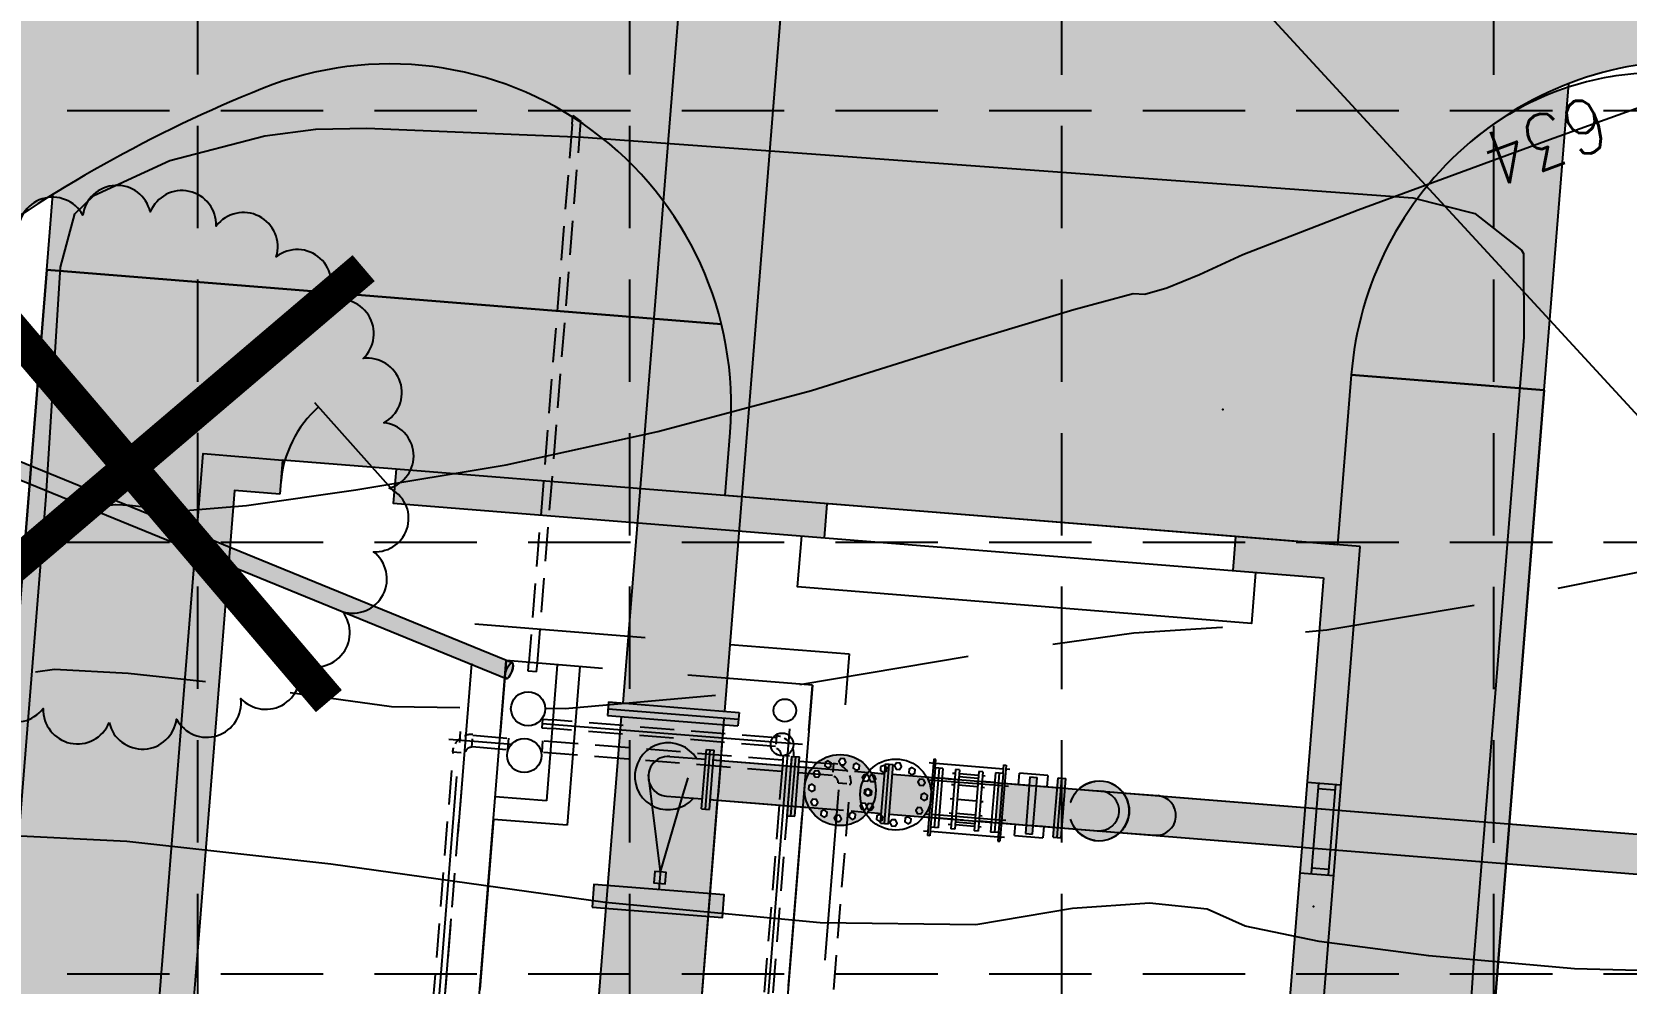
# Model space of a CAD drawing. Header units: feet. Extents: x 4829 to 5337, y 4560 to 5371.
# Drawn here: x 5116.12 to 5162.81, y 5218.27 to 5246.14 of the extents above; entities that cross this region are included whole.
import ezdxf
from ezdxf.enums import TextEntityAlignment as Align

# ---------------------------------------------------------------- set-up
doc = ezdxf.new("R2010")
doc.units = ezdxf.units.FT
doc.header["$LTSCALE"] = 20
doc.header["$MEASUREMENT"] = 0
doc.header["$PDSIZE"] = 0.5
for name, pattern in [('HIDDEN', [0.375, 0.25, -0.125]), ('Prop.Base$0$HIDDEN', [0.375, 0.25, -0.125]), ('Prop.Base$0$HIDDENS', [0.075, 0.05, -0.025]), ('Prop.Base$0$STRUCTCL', [1.15, 1, -0.05, 0.05, -0.05])]:
    doc.linetypes.add(name, pattern=pattern)
doc.layers.get('0').update_dxf_attribs({"linetype": 'CONTINUOUS'})
for name, color, linetype in [('DPIPE1', 2, 'CONTINUOUS'), ('EC', 43, 'CONTINUOUS'), ('GRID', 254, 'HIDDEN'), ('PC', 80, 'CONTINUOUS'), ('PIPE0', 242, 'CONTINUOUS'), ('Prop.Base$0$CL-PVC', 9, 'Prop.Base$0$STRUCTCL'), ('Prop.Base$0$DIMENSION', 33, 'CONTINUOUS'), ('Prop.Base$0$DISCHARGE-PIPE', 2, 'CONTINUOUS'), ('Prop.Base$0$DISCHARGE-SOLID', 40, 'CONTINUOUS'), ('Prop.Base$0$DOOR', 6, 'CONTINUOUS'), ('Prop.Base$0$DPIPE1', 2, 'CONTINUOUS'), ('Prop.Base$0$DRAIN-SOLID', 40, 'CONTINUOUS'), ('Prop.Base$0$EELEC', 9, 'CONTINUOUS'), ('Prop.Base$0$GRATING', 9, 'CONTINUOUS'), ('Prop.Base$0$HATCH-BLDG', 50, 'CONTINUOUS'), ('Prop.Base$0$HATCH-ROAD', 50, 'CONTINUOUS'), ('Prop.Base$0$HIDDEN0', 8, 'Prop.Base$0$HIDDENS'), ('Prop.Base$0$P-BLDG', 2, 'CONTINUOUS'), ('Prop.Base$0$PIPE0', 242, 'CONTINUOUS'), ('Prop.Base$0$PIPE1', 2, 'CONTINUOUS'), ('Prop.Base$0$PIPE30', 30, 'CONTINUOUS'), ('Prop.Base$0$PIT', 8, 'Prop.Base$0$HIDDEN'), ('Prop.Base$0$PLINE', 7, 'CONTINUOUS'), ('Prop.Base$0$PPVMT-PS', 2, 'CONTINUOUS'), ('Prop.Base$0$PROP_WALK', 30, 'CONTINUOUS'), ('Prop.Base$0$PTGSR', 6, 'CONTINUOUS'), ('Prop.Base$0$PVC0', 1, 'CONTINUOUS'), ('Prop.Base$0$REMOVE', 33, 'CONTINUOUS'), ('Prop.Base$0$STRUCT30', 30, 'CONTINUOUS'), ('Prop.Base$0$SUCTION-SOLID', 40, 'CONTINUOUS'), ('Prop.Base$0$TREE', 72, 'CONTINUOUS'), ('Prop.Base$0$TREET', 23, 'CONTINUOUS')]:
    doc.layers.add(name, color=color, linetype=linetype)
doc.styles.add('80', font='romans.shx', dxfattribs={"width": 0.9, "height": 1.6})

# ---------------------------------------------------------------- blocks, each defined once
blk = doc.blocks.new('Prop.Base$0$1B90')
for p, q in [((1.47, -0.75), (1.47, 0.75)), ((-0.75, -1.47), (0.75, -1.47))]:
    blk.add_line(p, q)
for radius in [2.22, 0.724]:
    blk.add_arc((1.47, -1.47), radius, 90, 180)
blk = doc.blocks.new('Prop.Base$0$treet')
at = {"layer": 'Prop.Base$0$TREET', "const_width": 0.5}
blk.add_lwpolyline([(-0.25, 0, 1), (0.25, 0, 1)], format="xyb", close=True, dxfattribs=at)
blk = doc.blocks.new('Prop.Base$0$ltree')
at = {"layer": 'Prop.Base$0$TREE'}
blk.add_lwpolyline([(4.504, 0, 0.836526), (4.349, 1.176, 0.836526), (3.895, 2.271, 0.836526), (3.173, 3.212, 0.836526), (2.232, 3.934, 0.836526), (1.137, 4.388, 0.832239), (0, 4.572, 0.832239), (-1.137, 4.388, 0.836526), (-2.232, 3.934, 0.836526), (-3.173, 3.212, 0.836526), (-3.895, 2.271, 0.836526), (-4.349, 1.176, 0.836526), (-4.504, 0, 0.836526), (-4.349, -1.176, 0.836526), (-3.895, -2.271, 0.836526), (-3.173, -3.212, 0.836526), (-2.232, -3.934, 0.836526), (-1.137, -4.388, 0.832239), (0, -4.572, 0.832239), (1.137, -4.388, 0.836526), (2.232, -3.934, 0.836526), (3.173, -3.212, 0.836526), (3.895, -2.271, 0.836526), (4.349, -1.176, 0.836526)], format="xyb", close=True, dxfattribs=at)
blk = doc.blocks.new('Prop.Base$0$FLG14')
for p, q in [((-1.38, 10.46), (1.38, 10.46)), ((-1.38, -10.46), (-1.38, 10.46)), ((0, -10.46), (0, 10.46)), ((1.38, -10.46), (1.38, 10.46)), ((-1.38, -10.46), (1.38, -10.46))]:
    blk.add_line(p, q)
blk = doc.blocks.new('Prop.Base$0$FLG36')
for p, q in [((2.38, 23), (-2.38, 23)), ((-2.38, 23), (-2.38, -23)), ((0, 23), (0, -23)), ((2.38, 23), (2.38, -23)), ((2.38, -23), (-2.38, -23))]:
    blk.add_line(p, q)
blk = doc.blocks.new('Prop.Base$0$COUPLE14')
for p, q in [((-4.81, 10.46), (-3.43, 10.46)), ((-4.81, -10.46), (-4.81, 10.46)), ((-3.43, -10.46), (-3.43, 10.46)), ((3.43, 10.46), (4.81, 10.46)), ((3.43, -10.46), (3.43, 10.46)), ((4.81, -10.46), (4.81, 10.46)), ((-4.81, -10.46), (-3.43, -10.46)), ((3.43, -10.46), (4.81, -10.46))]:
    blk.add_line(p, q)
at = {"layer": 'Prop.Base$0$PIPE0'}
for p, q in [((-3.43, 8), (3.43, 8)), ((-3.43, -8), (3.43, -8))]:
    blk.add_line(p, q, dxfattribs=at)
at = {"layer": 'Prop.Base$0$PIPE1'}
for p, q in [((-5.81, 9), (-4.81, 9)), ((-3.43, 9), (3.43, 9)), ((4.81, 9), (5.81, 9)), ((-4.81, 5), (-5.81, 5)), ((-4.81, 0), (-5.81, 0)), ((-3.43, 5), (3.43, 5)), ((-3.43, 0), (3.43, 0)), ((4.81, 5), (5.81, 5)), ((4.81, 0), (5.81, 0)), ((-4.81, -5), (-5.81, -5)), ((-3.43, -5), (3.43, -5)), ((4.81, -5), (5.81, -5)), ((-5.81, -9), (-4.81, -9)), ((-3.43, -9), (3.43, -9)), ((4.81, -9), (5.81, -9))]:
    blk.add_line(p, q, dxfattribs=at)

msp = doc.modelspace()

# ---------------------------------------------------------------- hatches: boundary and pattern name
at = {"layer": 'Prop.Base$0$DISCHARGE-SOLID'}
for color, points in [(253, [(5130.301, 5187.597), (5133.292, 5187.357), (5138.912, 5257.322), (5161.837, 5277.281), (5159.855, 5279.533), (5136.02, 5258.781)]), (7, [(5138.354, 5224.624), (5136.081, 5224.806), (5135.988, 5223.643), (5138.261, 5223.461)]), (7, [(5138.886, 5223.41, -0.306263), (5138.979, 5224.573), (5138.584, 5224.605), (5138.49, 5223.442)]), (7, [(5141.002, 5223.24), (5141.095, 5224.403), (5140.7, 5224.435, -0.306263), (5140.606, 5223.272)]), (7, [(5142.49, 5224.291), (5141.325, 5224.385), (5141.231, 5223.222), (5142.396, 5223.128)]), (7, [(5145.427, 5222.634), (5145.56, 5224.295), (5145.351, 5224.312), (5145.218, 5222.651)]), (7, [(5145.238, 5222.9), (5145.331, 5224.063), (5144.439, 5224.135), (5144.346, 5222.972)]), (7, [(5146.059, 5222.834), (5146.152, 5223.997), (5145.54, 5224.046), (5145.447, 5222.883)]), (7, [(5147.336, 5222.732, 1), (5147.429, 5223.895), (5146.381, 5223.979), (5146.288, 5222.816)])]:
    msp.add_hatch(color=color, dxfattribs=at).paths.add_polyline_path(points)
h = msp.add_hatch(color=7, dxfattribs=at)
h.paths.add_polyline_path([(5136.814, 5226.001), (5136.83, 5226.199), (5134.919, 5226.352), (5134.904, 5226.155)])
h.paths.add_polyline_path([(5136.798, 5225.804), (5136.814, 5226.001), (5134.904, 5226.155), (5134.888, 5225.957)])
h.paths.add_polyline_path([(5134.904, 5226.155), (5134.919, 5226.352), (5133.009, 5226.506), (5132.993, 5226.308)])
h.paths.add_polyline_path([(5134.888, 5225.957), (5134.904, 5226.155), (5132.993, 5226.308), (5132.977, 5226.111)])
h.paths.add_polyline_path([(5136.347, 5220.187), (5136.4, 5220.851), (5135.985, 5220.885), (5135.932, 5220.22)])
h.paths.add_polyline_path([(5132.941, 5220.46), (5132.995, 5221.125), (5132.579, 5221.158), (5132.526, 5220.494)])
h = msp.add_hatch(color=7, dxfattribs=at)
h.paths.add_polyline_path([(5138.467, 5223.155), (5138.607, 5224.893), (5138.492, 5224.902), (5138.352, 5223.164)])
h.paths.add_polyline_path([(5138.352, 5223.164), (5138.492, 5224.902), (5138.377, 5224.911), (5138.238, 5223.173)])
h = msp.add_hatch(color=7, dxfattribs=at)
h.paths.add_polyline_path([(5139.876, 5224.961, 1), (5139.709, 5222.884, 1)])
h.paths.add_polyline_path([(5140.529, 5223.811), (5140.538, 5223.915), (5140.632, 5223.96), (5140.718, 5223.901), (5140.709, 5223.797), (5140.615, 5223.752)], flags=16)
h.paths.add_polyline_path([(5140.434, 5223.544), (5140.538, 5223.535), (5140.583, 5223.441), (5140.524, 5223.356), (5140.42, 5223.364), (5140.375, 5223.458)], flags=16)
h.paths.add_polyline_path([(5140.486, 5224.195), (5140.442, 5224.289), (5140.501, 5224.374), (5140.605, 5224.366), (5140.649, 5224.272), (5140.59, 5224.186)], flags=16)
h.paths.add_polyline_path([(5140.159, 5223.274), (5140.244, 5223.215), (5140.236, 5223.111), (5140.142, 5223.066), (5140.056, 5223.125), (5140.065, 5223.229)], flags=16)
h.paths.add_polyline_path([(5140.258, 5224.505), (5140.172, 5224.564), (5140.18, 5224.668), (5140.274, 5224.713), (5140.36, 5224.653), (5140.352, 5224.55)], flags=16)
h.paths.add_polyline_path([(5139.785, 5223.178), (5139.83, 5223.084), (5139.771, 5222.998), (5139.667, 5223.006), (5139.622, 5223.1), (5139.681, 5223.186)], flags=16)
h.paths.add_polyline_path([(5139.904, 5224.659), (5139.8, 5224.668), (5139.756, 5224.762), (5139.815, 5224.847), (5139.919, 5224.839), (5139.963, 5224.745)], flags=16)
h.paths.add_polyline_path([(5139.414, 5223.281), (5139.405, 5223.178), (5139.311, 5223.133), (5139.226, 5223.192), (5139.234, 5223.296), (5139.328, 5223.341)], flags=16)
h.paths.add_polyline_path([(5139.521, 5224.616), (5139.427, 5224.572), (5139.341, 5224.631), (5139.35, 5224.735), (5139.444, 5224.779), (5139.529, 5224.72)], flags=16)
h.paths.add_polyline_path([(5139.144, 5223.557), (5139.085, 5223.471), (5138.981, 5223.479), (5138.936, 5223.574), (5138.995, 5223.659), (5139.099, 5223.651)], flags=16)
h.paths.add_polyline_path([(5139.211, 5224.388), (5139.151, 5224.302), (5139.048, 5224.31), (5139.003, 5224.404), (5139.062, 5224.49), (5139.166, 5224.482)], flags=16)
h.paths.add_polyline_path([(5139.048, 5223.93), (5138.954, 5223.886), (5138.868, 5223.945), (5138.876, 5224.049), (5138.97, 5224.093), (5139.056, 5224.034)], flags=16)
h = msp.add_hatch(color=7, dxfattribs=at)
h.paths.add_polyline_path([(5141.208, 5222.934), (5141.348, 5224.672), (5141.233, 5224.682), (5141.094, 5222.944)])
h.paths.add_polyline_path([(5141.094, 5222.944), (5141.233, 5224.682), (5141.119, 5224.691), (5140.979, 5222.953)])
h = msp.add_hatch(color=7, dxfattribs=at)
h.paths.add_polyline_path([(5146.265, 5222.528), (5146.404, 5224.266), (5146.29, 5224.275), (5146.15, 5222.538)])
h.paths.add_polyline_path([(5146.15, 5222.538), (5146.29, 5224.275), (5146.175, 5224.285), (5146.035, 5222.547)])
at = {"layer": 'Prop.Base$0$DRAIN-SOLID'}
h = msp.add_hatch(color=7, dxfattribs=at)
edge = h.paths.add_edge_path()
edge.add_ellipse((5130.098, 5227.422), major_axis=(0.089, 0.234), ratio=0.318114, start_angle=179.094, end_angle=360)
edge.add_line((5130.187, 5227.656), (5051.157, 5259.977))
edge.add_line((5051.157, 5259.977), (5050.979, 5259.51))
edge.add_line((5050.979, 5259.51), (5130.008, 5227.189))
at = {"layer": 'Prop.Base$0$HATCH-BLDG'}
for points in [[(5118.584, 5189.51), (5119.811, 5204.794), (5121.14, 5204.687), (5121.194, 5205.351), (5119.865, 5205.458), (5122.053, 5232.704), (5123.382, 5232.597), (5123.462, 5233.594), (5121.137, 5233.781), (5117.587, 5189.59)], [(5139.331, 5231.316), (5139.411, 5232.313), (5136.421, 5232.553), (5126.785, 5233.327), (5126.705, 5232.33)], [(5141.231, 5188.359), (5150.534, 5187.612), (5150.481, 5186.947), (5151.478, 5186.867), (5155.027, 5231.058), (5151.373, 5231.352), (5151.292, 5230.355), (5153.951, 5230.141), (5150.588, 5188.276), (5141.284, 5189.024)]]:
    msp.add_hatch(color=7, dxfattribs=at).paths.add_polyline_path(points)
at = {"layer": 'Prop.Base$0$HATCH-ROAD'}
h = msp.add_hatch(color=253, dxfattribs=at)
edge = h.paths.add_edge_path()
edge.add_line((5203.108, 5033.195), (5202.216, 5034.905))
edge.add_line((5202.216, 5034.905), (5192.016, 5056.597))
edge.add_line((5192.016, 5056.597), (5209.419, 5065.481))
edge.add_line((5209.419, 5065.481), (5214.683, 5132.548))
edge.add_line((5214.683, 5132.548), (5210.694, 5132.855))
edge.add_line((5210.694, 5132.855), (5211.689, 5145.521))
edge.add_arc((5181.78, 5147.869), 30, 355.5126, 370.1603)
edge.add_line((5211.31, 5153.161), (5200.361, 5220.032))
edge.add_arc((5170.831, 5214.74), 30, 10.1603, 85.4073)
edge.add_line((5173.233, 5244.644), (5165.532, 5245.263))
edge.add_arc((5164.731, 5235.295), 10, 85.4073, 175.4073)
edge.add_line((5154.763, 5236.095), (5154.363, 5231.112))
edge.add_line((5154.363, 5231.112), (5136.421, 5232.553))
edge.add_line((5136.421, 5232.553), (5136.569, 5234.4))
edge.add_arc((5126.601, 5235.201), 10, 355.4073, 471.8843)
edge.add_arc((5137.783, 5207.363), 40, 111.8843, 141.3645)
edge.add_line((5106.538, 5232.337), (5104.252, 5229.477))
edge.add_line((5104.252, 5229.477), (5082.77, 5195.122))
edge.add_arc((5107.383, 5177.97), 30, 145.1295, 170.0706)
edge.add_line((5077.832, 5183.143), (5066.6, 5118.976))
edge.add_arc((5071.512, 5118.044), 5, 169.2571, 302.7186)
edge.add_line((5074.214, 5113.838), (5074.764, 5113.002))
edge.add_line((5074.764, 5113.002), (5074.11, 5112.572))
edge.add_line((5074.11, 5112.572), (5072.862, 5112.005))
edge.add_line((5072.862, 5112.005), (5072.139, 5111.715))
edge.add_line((5072.139, 5111.715), (5069.503, 5110.739))
edge.add_line((5069.503, 5110.739), (5065.365, 5109.263))
edge.add_line((5065.365, 5109.263), (5060.694, 5107.52))
edge.add_line((5060.694, 5107.52), (5055.887, 5105.52))
edge.add_line((5055.887, 5105.52), (5051.35, 5103.273))
edge.add_line((5051.35, 5103.273), (5047.467, 5100.828))
edge.add_line((5047.467, 5100.828), (5044.176, 5098.169))
edge.add_line((5044.176, 5098.169), (5041.361, 5095.314))
edge.add_line((5041.361, 5095.314), (5038.912, 5092.28))
edge.add_line((5038.912, 5092.28), (5036.801, 5089.205))
edge.add_line((5036.801, 5089.205), (5035.976, 5089.771))
edge.add_line((5035.976, 5089.771), (5038.406, 5093.854))
edge.add_arc((4995.434, 5119.417), 50, 329.2516, 349.2571)
edge.add_line((5044.558, 5110.097), (5046.924, 5122.565))
edge.add_line((5046.924, 5122.565), (5052.059, 5151.9))
edge.add_arc((5101.31, 5143.278), 50, 158.1473, 170.0706, ccw=False)
edge.add_line((5054.903, 5161.889), (5083.813, 5233.981))
edge.add_arc((5137.593, 5207.378), 60, 85.40732, 153.67985, ccw=False)
edge.add_line((5142.397, 5267.185), (5174.835, 5264.58))
edge.add_arc((5170.831, 5214.74), 50, 10.1603, 85.4073, ccw=False)
edge.add_line((5220.047, 5223.56), (5230.996, 5156.689))
edge.add_arc((5181.78, 5147.869), 50, -4.4874, 10.1603, ccw=False)
edge.add_line((5231.627, 5143.957), (5230.557, 5130.324))
edge.add_line((5230.557, 5130.324), (5224.195, 5049.254))
edge.add_arc((5343.827, 5039.865), 120, 175.51262, 190.70372)
edge.add_line((5225.915, 5017.577), (5208.803, 5018.952))
edge.add_line((5208.803, 5018.952), (5203.108, 5033.195))
at = {"layer": 'Prop.Base$0$PROP_WALK'}
h = msp.add_hatch(color=7, dxfattribs=at)
h.paths.add_polyline_path([(5160.412, 5235.642), (5161.125, 5244.52, 0.097698), (5158.249, 5242.909, 0.198913), (5154.763, 5236.095)])
h.paths.add_polyline_path([(5134.329, 5237.737), (5134.607, 5241.194, 0.339782), (5122.874, 5244.48, 0.043105), (5116.731, 5241.374), (5116.553, 5239.165)])
msp.add_hatch(color=7, dxfattribs=at).paths.add_polyline_path([(5154.994, 5168.193), (5160.412, 5235.642), (5154.763, 5236.095), (5154.363, 5231.112), (5155.027, 5231.058), (5151.478, 5186.867), (5151.157, 5182.88), (5150.81, 5178.561), (5136.191, 5179.735), (5136.191, 5179.735), (5125.226, 5180.616), (5125.226, 5180.616), (5116.92, 5181.283), (5117.266, 5185.602), (5117.587, 5189.59), (5121.137, 5233.781), (5123.462, 5233.594), (5126.785, 5233.327), (5136.421, 5232.553), (5136.569, 5234.4, 0.080196), (5136.315, 5237.577), (5116.553, 5239.165), (5111.135, 5171.716)])
at = {"layer": 'Prop.Base$0$SUCTION-SOLID'}
for points in [[(5146.779, 5223.947), (5147.429, 5223.895, -1), (5147.336, 5222.732), (5146.686, 5222.784, 2.618034)], [(5153.41, 5223.414), (5148.08, 5223.842, -0.381966), (5147.986, 5222.679), (5153.317, 5222.251)]]:
    msp.add_hatch(color=7, dxfattribs=at).paths.add_polyline_path(points)
h = msp.add_hatch(color=7, dxfattribs=at)
h.paths.add_polyline_path([(5173.631, 5220.619), (5173.725, 5221.782), (5154.407, 5223.334), (5154.314, 5222.171)])
h.paths.add_polyline_path([(5154.314, 5222.171), (5154.407, 5223.334), (5154.241, 5223.347), (5154.147, 5222.184)])
h.paths.add_polyline_path([(5154.147, 5222.184), (5154.241, 5223.347), (5153.742, 5223.387), (5153.649, 5222.224)])
h.paths.add_polyline_path([(5153.649, 5222.224), (5153.742, 5223.387), (5153.41, 5223.414), (5153.317, 5222.251)])

# ---------------------------------------------------------------- linework, layer by layer
for p, q in [((5135.735, 5223.374), (5135.875, 5225.112)), ((5135.85, 5223.365), (5135.989, 5225.103)), ((5135.875, 5225.112), (5136.104, 5225.094)), ((5135.964, 5223.356), (5136.104, 5225.094)), ((5138.238, 5223.173), (5138.377, 5224.911)), ((5138.352, 5223.164), (5138.492, 5224.902)), ((5138.377, 5224.911), (5138.607, 5224.893)), ((5138.467, 5223.155), (5138.607, 5224.893)), ((5144.651, 5224.658), (5144.471, 5222.422)), ((5144.569, 5224.414), (5144.589, 5224.663)), ((5144.589, 5224.663), (5144.651, 5224.658)), ((5135.735, 5223.374), (5135.964, 5223.356)), ((5138.238, 5223.173), (5138.467, 5223.155)), ((5144.429, 5222.676), (5144.409, 5222.427)), ((5144.409, 5222.427), (5144.471, 5222.422))]:
    msp.add_line(p, q)
at = {"color": 7}
for p, q in [((5142.533, 5224.828), (5142.353, 5222.592)), ((5142.595, 5224.823), (5142.533, 5224.828)), ((5142.575, 5224.574), (5142.595, 5224.823)), ((5140.979, 5222.953), (5141.119, 5224.691)), ((5141.094, 5222.944), (5141.233, 5224.682)), ((5141.119, 5224.691), (5141.348, 5224.672)), ((5141.208, 5222.934), (5141.348, 5224.672)), ((5140.979, 5222.953), (5141.208, 5222.934)), ((5142.416, 5222.587), (5142.353, 5222.592)), ((5142.436, 5222.836), (5142.416, 5222.587))]:
    msp.add_line(p, q, dxfattribs=at)
at = {"layer": 'DPIPE1', "color": 7}
for p, q in [((5132.397, 5213.679), (5133.392, 5226.077)), ((5135.387, 5213.439), (5136.383, 5225.837)), ((5134.803, 5224.909), (5135.852, 5224.825)), ((5136.048, 5224.809), (5139.984, 5224.493)), ((5140.213, 5224.474), (5140.609, 5224.442)), ((5142.33, 5224.304), (5142.725, 5224.272)), ((5142.955, 5224.254), (5143.487, 5224.211)), ((5143.778, 5224.188), (5144.348, 5224.142)), ((5144.463, 5224.133), (5145.127, 5224.079)), ((5145.241, 5224.07), (5145.812, 5224.024)), ((5146.103, 5224.001), (5147.816, 5223.863)), ((5147.204, 5223.913), (5147.524, 5223.887)), ((5148.045, 5223.845), (5149.093, 5223.761)), ((5134.71, 5223.746), (5135.758, 5223.662)), ((5135.954, 5223.646), (5139.891, 5223.33)), ((5149.744, 5223.709), (5173.725, 5221.782)), ((5140.12, 5223.311), (5140.516, 5223.279)), ((5142.236, 5223.141), (5142.632, 5223.109)), ((5142.861, 5223.091), (5143.393, 5223.048)), ((5143.685, 5223.025), (5144.255, 5222.979)), ((5144.37, 5222.97), (5145.033, 5222.917)), ((5145.148, 5222.907), (5145.718, 5222.862)), ((5146.01, 5222.838), (5147.723, 5222.701)), ((5147.111, 5222.75), (5147.431, 5222.724)), ((5147.952, 5222.682), (5149, 5222.598)), ((5149.65, 5222.546), (5173.631, 5220.619))]:
    msp.add_line(p, q, dxfattribs=at)
for centre, radius in [((5138.172, 5226.257), 0.333), ((5138.092, 5225.26), 0.333), ((5141.423, 5223.792), 1.042)]:
    msp.add_circle(centre, radius, dxfattribs=at)
for centre, start, end in [((5134.757, 5224.327), 85.4073, 265.4073), ((5149.047, 5223.179), 265.4073, 85.4073)]:
    msp.add_arc(centre, 0.583, start, end, dxfattribs=at)
at = {"layer": 'EC', "color": 43, "linetype": 'HIDDEN', "elevation": 634.5, "flags": 128}
msp.add_lwpolyline([(5219.187, 5253.962), (5217.8, 5254.719), (5217.025, 5254.972), (5216.166, 5255.102), (5215.226, 5255.107), (5212.135, 5253.904), (5206.895, 5251.494), (5199.505, 5247.877), (5193.436, 5244.487), (5188.687, 5241.326), (5185.259, 5238.394), (5182.538, 5236.227), (5180.524, 5234.828), (5179.218, 5234.195), (5177.491, 5233.568), (5175.343, 5232.947), (5172.774, 5232.332), (5169.069, 5231.522), (5164.227, 5230.516), (5158.249, 5229.313), (5154.047, 5228.608), (5151.621, 5228.399), (5150.971, 5228.687), (5148.399, 5228.519), (5143.905, 5227.897), (5137.489, 5226.818), (5131.737, 5226.306), (5126.649, 5226.359), (5122.225, 5226.977), (5118.937, 5227.342), (5116.785, 5227.453), (5115.769, 5227.31), (5114.392, 5226.804), (5112.653, 5225.934), (5110.553, 5224.701), (5106.013, 5223.113), (5099.034, 5221.17), (5089.615, 5218.872), (5083.274, 5217.304), (5080.01, 5216.467), (5079.825, 5216.359), (5079.626, 5216.201), (5079.413, 5215.994), (5079.187, 5215.737), (5078.964, 5215.434), (5078.746, 5215.084), (5078.531, 5214.688), (5077.725, 5213.723), (5076.329, 5212.189), (5074.343, 5210.087), (5072.826, 5208.445), (5071.778, 5207.264), (5071.199, 5206.542), (5070.806, 5206.054), (5070.598, 5205.797), (5070.576, 5205.773), (5070.575, 5206.138), (5070.595, 5206.893), (5070.636, 5208.038), (5070.628, 5208.741), (5070.57, 5209.002), (5070.464, 5208.822), (5070.126, 5208.322), (5069.559, 5207.501), (5068.76, 5206.361), (5068.76, 5206.361), (5066.552, 5203.548), (5062.935, 5199.061), (5057.908, 5192.901), (5054.584, 5188.869), (5052.963, 5186.965), (5053.043, 5187.187), (5050.977, 5182.211), (5046.764, 5172.036), (5040.405, 5156.662), (5036.227, 5146.981), (5034.231, 5142.994), (5034.417, 5144.699), (5034.47, 5145.755), (5034.392, 5146.162), (5034.182, 5145.918), (5034.021, 5145.716), (5033.908, 5145.555), (5033.844, 5145.436), (5033.333, 5145.027), (5032.374, 5144.329), (5030.967, 5143.342), (5030.023, 5142.678), (5029.541, 5142.336), (5029.521, 5142.317), (5029.468, 5142.302), (5029.382, 5142.294), (5029.263, 5142.29), (5029.186, 5142.248), (5029.153, 5142.168), (5029.164, 5142.05), (5029.208, 5141.116), (5029.286, 5139.367), (5029.398, 5136.802), (5028.597, 5134.61), (5026.882, 5132.79), (5024.254, 5131.343), (5019.642, 5127.204), (5013.047, 5120.373), (5004.469, 5110.849), (4998.343, 5103.599), (4994.668, 5098.625), (4993.446, 5095.925), (4992.479, 5094.329), (4991.767, 5093.836), (4991.31, 5094.447), (4990.774, 5093.577), (4990.159, 5091.224), (4989.466, 5087.389), (4988.947, 5084.374), (4988.604, 5082.179), (4988.435, 5080.804), (4988.277, 5079.334), (4988.128, 5077.769), (4987.99, 5076.109), (4987.742, 5074.33), (4987.385, 5072.433), (4986.918, 5070.418), (4986.205, 5067.657), (4985.244, 5064.149), (4984.037, 5059.896), (4983.147, 5056.802), (4982.575, 5054.868), (4982.32, 5054.095), (4981.87, 5053.231), (4981.87, 5053.231), (4981.225, 5052.276), (4980.386, 5051.232), (4979.303, 5049.741), (4977.977, 5047.805), (4976.407, 5045.422), (4975.195, 5042.846), (4974.341, 5040.076), (4973.844, 5037.111), (4972.649, 5033.999), (4970.755, 5030.739), (4968.162, 5027.332), (4966.409, 5024.795), (4965.498, 5023.13), (4965.427, 5022.335), (4965.506, 5020.667), (4965.736, 5018.124), (4966.116, 5014.707), (4966.125, 5013.275), (4965.765, 5013.831), (4965.035, 5016.372), (4964.462, 5018.046), (4964.047, 5018.852), (4963.789, 5018.791), (4962.627, 5016), (4960.562, 5010.48), (4957.593, 5002.23), (4954.014, 4996.948), (4949.823, 4994.632), (4945.022, 4995.284), (4936.327, 5010.855), (4923.74, 5041.343), (4907.259, 5086.751), (4896.609, 5118.144), (4891.791, 5135.522), (4892.805, 5138.887), (4894.059, 5141.215), (4895.552, 5142.507), (4897.285, 5142.764), (4898.088, 5143.365), (4897.96, 5144.311), (4896.902, 5145.602), (4896.747, 5150.869), (4897.498, 5160.112), (4900.806, 5186.551)], dxfattribs=at)
at = {"layer": 'EC', "color": 43, "flags": 128}
for points, elevation in [([(5115.093, 5231.083), (5116.525, 5231.477), (5117.434, 5231.787), (5117.82, 5232.014), (5118.14, 5232.173), (5118.393, 5232.267), (5118.58, 5232.293), (5118.975, 5232.272), (5119.58, 5232.205), (5120.393, 5232.092), (5122.402, 5232.262), (5125.607, 5232.718), (5130.008, 5233.457), (5134.456, 5234.427), (5138.95, 5235.628), (5143.492, 5237.058), (5146.633, 5238.006), (5148.374, 5238.471), (5148.714, 5238.454), (5149.362, 5238.639), (5150.319, 5239.028), (5151.584, 5239.62), (5154.964, 5240.926), (5160.458, 5242.946), (5168.067, 5245.679)], 634), ([(5190.63, 5224.163), (5188.932, 5222.227), (5187.94, 5220.786), (5184.904, 5219.71), (5179.823, 5218.999), (5172.697, 5218.654), (5166.525, 5218.55), (5161.305, 5218.688), (5157.039, 5219.067), (5153.823, 5219.485), (5151.658, 5219.94), (5150.543, 5220.434), (5148.856, 5220.605), (5146.598, 5220.453), (5143.77, 5219.977), (5139.206, 5220.035), (5132.906, 5220.626), (5124.871, 5221.749), (5118.899, 5222.412), (5114.991, 5222.613)], 635)]:
    msp.add_lwpolyline(points, dxfattribs=dict(at, elevation=elevation))
at = {"layer": 'GRID', "color": 8, "linetype": 'HIDDEN', "ltscale": 0.6}
for p, q in [((5120.982, 4623.888), (5120.982, 5357.701)), ((5133.633, 4623.886), (5133.633, 5357.701)), ((5146.284, 4623.884), (5146.284, 5357.701)), ((5158.936, 4623.882), (5158.936, 5357.701)), ((4842.654, 5243.839), (5323.402, 5243.839)), ((4842.654, 5231.188), (5323.402, 5231.188)), ((4842.654, 5218.537), (5323.402, 5218.537))]:
    msp.add_line(p, q, dxfattribs=at)
at = {"layer": 'PC', "color": 3, "elevation": 637, "flags": 128}
msp.add_lwpolyline([(5090.173, 5244.498, -0.267948), (5142.5, 5268.431), (5174.932, 5265.826, -0.348789), (5220.787, 5223.681), (5221.003, 5222.197), (5221.659, 5218.373), (5222.536, 5215.402), (5223.683, 5211.501), (5224.153, 5209.652), (5225.86, 5204.523), (5227.755, 5198.086), (5229.691, 5192.936), (5231.836, 5184.957), (5232.759, 5181.892), (5233.843, 5180.286), (5235.209, 5179.392), (5237.273, 5178.341)], format="xyb", dxfattribs=at)
at = {"layer": 'PC', "color": 43, "elevation": 638, "flags": 128}
msp.add_lwpolyline([(5112.523, 5182.553), (5116.538, 5232.533), (5116.957, 5239.241), (5117.375, 5240.807), (5117.93, 5241.348), (5120.164, 5242.372), (5122.941, 5243.093), (5124.436, 5243.292), (5125.927, 5243.32), (5132.273, 5243.051), (5156.567, 5241.273), (5158.38, 5240.819), (5159.754, 5239.748), (5159.806, 5239.646), (5159.814, 5237.198), (5159.082, 5228.087), (5158.353, 5219.013), (5157.236, 5202.085), (5156.046, 5191.039), (5155.073, 5177.909)], dxfattribs=at)
at = {"layer": 'PIPE0', "color": 7, "flags": 128}
for points in [[(5141.445, 5224.717), (5141.386, 5224.631), (5141.43, 5224.537), (5141.534, 5224.528), (5141.593, 5224.614), (5141.549, 5224.708)], [(5140.633, 5224.273), (5140.678, 5224.179), (5140.781, 5224.171), (5140.84, 5224.257), (5140.796, 5224.351), (5140.692, 5224.359)], [(5140.979, 5224.604), (5140.971, 5224.5), (5141.057, 5224.441), (5141.151, 5224.485), (5141.159, 5224.589), (5141.073, 5224.648)], [(5141.904, 5224.582), (5141.81, 5224.537), (5141.802, 5224.433), (5141.887, 5224.374), (5141.982, 5224.419), (5141.99, 5224.523)], [(5140.498, 5223.814), (5140.584, 5223.755), (5140.678, 5223.799), (5140.686, 5223.903), (5140.6, 5223.962), (5140.506, 5223.918)], [(5142.235, 5224.235), (5142.131, 5224.243), (5142.072, 5224.158), (5142.116, 5224.064), (5142.22, 5224.055), (5142.279, 5224.141)], [(5142.347, 5223.77), (5142.262, 5223.829), (5142.168, 5223.784), (5142.159, 5223.68), (5142.245, 5223.621), (5142.339, 5223.666)], [(5140.611, 5223.349), (5140.715, 5223.34), (5140.774, 5223.426), (5140.729, 5223.52), (5140.625, 5223.528), (5140.566, 5223.443)], [(5142.212, 5223.31), (5142.168, 5223.404), (5142.064, 5223.413), (5142.005, 5223.327), (5142.05, 5223.233), (5142.153, 5223.225)], [(5140.941, 5223.002), (5141.035, 5223.047), (5141.044, 5223.151), (5140.958, 5223.21), (5140.864, 5223.165), (5140.855, 5223.061)], [(5141.401, 5222.867), (5141.46, 5222.953), (5141.415, 5223.047), (5141.311, 5223.055), (5141.252, 5222.97), (5141.297, 5222.875)], [(5141.866, 5222.98), (5141.874, 5223.084), (5141.789, 5223.143), (5141.694, 5223.098), (5141.686, 5222.994), (5141.772, 5222.935)]]:
    msp.add_lwpolyline(points, close=True, dxfattribs=at)
at = {"layer": 'Prop.Base$0$CL-PVC', "color": 7}
for p, q in [((5131.069, 5225.877), (5138.691, 5225.264)), ((5138.313, 5225.717), (5135.582, 5191.726)), ((5125.127, 5181.46), (5128.676, 5225.641)), ((5128.331, 5225.418), (5130.188, 5225.269))]:
    msp.add_line(p, q, dxfattribs=at)
at = {"layer": 'Prop.Base$0$DIMENSION', "color": 7}
msp.add_line((5134.49, 5221.005), (5134.536, 5221.579), dxfattribs=at)
at = {"layer": 'Prop.Base$0$DISCHARGE-PIPE', "color": 7, "flags": 128}
msp.add_lwpolyline([(5136.415, 5226.232), (5138.912, 5257.322), (5170.127, 5284.5), (5168.157, 5286.761), (5136.02, 5258.781), (5133.424, 5226.473)], dxfattribs=at)
at = {"layer": 'Prop.Base$0$DOOR', "color": 7}
msp.add_line((5126.732, 5232.662), (5124.403, 5235.275), dxfattribs=at)
at = {"layer": 'Prop.Base$0$DOOR', "color": 7, "flags": 128}
msp.add_lwpolyline([(5151.957, 5230.302), (5151.837, 5228.806), (5138.546, 5229.874), (5138.666, 5231.369)], dxfattribs=at)
at = {"layer": 'Prop.Base$0$DOOR', "color": 7}
msp.add_arc((5126.732, 5232.662), 3.333, 131.7128, 175.4073, dxfattribs=at)
at = {"layer": 'Prop.Base$0$DPIPE1', "color": 7}
for p, q in [((5132.397, 5213.679), (5133.392, 5226.077)), ((5136.299, 5224.789), (5136.397, 5226.012)), ((5134.803, 5224.909), (5135.852, 5224.825)), ((5136.048, 5224.809), (5138.354, 5224.624)), ((5138.584, 5224.605), (5138.979, 5224.573)), ((5138.584, 5224.605), (5138.979, 5224.573)), ((5140.7, 5224.435), (5141.095, 5224.403)), ((5141.325, 5224.385), (5147.429, 5223.895)), ((5144.439, 5224.135), (5145.331, 5224.063)), ((5145.54, 5224.046), (5146.152, 5223.997)), ((5148.045, 5223.845), (5173.725, 5221.782)), ((5134.71, 5223.746), (5135.758, 5223.662)), ((5135.711, 5217.479), (5136.205, 5223.626)), ((5135.954, 5223.646), (5138.261, 5223.461)), ((5138.49, 5223.442), (5138.886, 5223.41)), ((5140.606, 5223.272), (5141.002, 5223.24)), ((5141.231, 5223.222), (5147.336, 5222.732)), ((5144.346, 5222.972), (5145.238, 5222.9)), ((5145.447, 5222.883), (5146.059, 5222.834)), ((5147.952, 5222.682), (5173.631, 5220.619))]:
    msp.add_line(p, q, dxfattribs=at)
at = {"layer": 'Prop.Base$0$DPIPE1', "color": 7, "flags": 128}
msp.add_lwpolyline([(5130.187, 5227.656), (5049.305, 5260.734), (5049.128, 5260.267), (5130.008, 5227.189)], dxfattribs=at)
at = {"layer": 'Prop.Base$0$DPIPE1', "color": 7}
for centre, radius in [((5130.652, 5226.306), 0.5), ((5130.542, 5224.936), 0.5), ((5139.793, 5223.923), 1.042)]:
    msp.add_circle(centre, radius, dxfattribs=at)
for centre, start, end in [((5134.757, 5224.327), 85.4073, 265.4073), ((5147.383, 5223.313), 265.4073, 85.4073)]:
    msp.add_arc(centre, 0.583, start, end, dxfattribs=at)
msp.add_ellipse((5130.098, 5227.422), major_axis=(0.089, 0.234), ratio=0.318114, dxfattribs=at)
msp.add_ellipse((5130.098, 5227.422), major_axis=(0.089, 0.234), ratio=0.318114, dxfattribs=at)
msp.add_ellipse((5130.098, 5227.422), major_axis=(0.089, 0.234), ratio=0.318114, start_param=3.12578, end_param=6.283185, dxfattribs=at)
at = {"layer": 'Prop.Base$0$EELEC', "color": 7}
msp.add_lwpolyline([(5126.142, 5275.111), (5126.142, 5275.111), (5126.142, 5275.111), (5192.842, 5202.646), (5192.842, 5202.646), (5203.098, 5189.055)], dxfattribs=at)
at = {"layer": 'Prop.Base$0$GRATING', "color": 7, "flags": 128}
msp.add_lwpolyline([(5138.984, 5226.996), (5136.128, 5191.444), (5127.157, 5192.165), (5130.013, 5227.717)], dxfattribs=at)
at = {"layer": 'Prop.Base$0$HIDDEN0', "color": 7}
for p, q in [((5131.942, 5243.436), (5130.675, 5227.664)), ((5130.924, 5227.644), (5132.179, 5243.266)), ((5130.654, 5227.407), (5130.675, 5227.664)), ((5130.903, 5227.387), (5130.924, 5227.644)), ((5130.903, 5227.387), (5130.654, 5227.407)), ((5131.079, 5226.001), (5131.059, 5225.752)), ((5131.059, 5225.752), (5131.358, 5225.728)), ((5131.079, 5226.001), (5131.378, 5225.977)), ((5137.902, 5225.202), (5131.358, 5225.728)), ((5137.922, 5225.451), (5131.378, 5225.977)), ((5129.01, 5225.196), (5130.054, 5225.112)), ((5129.036, 5225.528), (5130.081, 5225.445)), ((5130.081, 5225.445), (5130.054, 5225.112)), ((5131.078, 5225.364), (5131.051, 5225.032)), ((5139.599, 5224.68), (5131.078, 5225.364)), ((5124.974, 5181.639), (5128.46, 5225.038)), ((5125.306, 5181.613), (5128.792, 5225.011)), ((5139.572, 5224.348), (5131.051, 5225.032)), ((5136.299, 5224.789), (5136.205, 5223.626)), ((5138.125, 5224.94), (5138.101, 5224.644)), ((5138.374, 5224.92), (5138.35, 5224.624)), ((5135.166, 5223.706), (5135.338, 5224.281)), ((5138.101, 5224.644), (5138.008, 5223.481)), ((5138.35, 5224.624), (5138.257, 5223.461)), ((5136.603, 5180.705), (5140.089, 5224.104)), ((5147.429, 5223.895), (5148.045, 5223.845)), ((5138.008, 5223.481), (5137.514, 5217.334)), ((5138.257, 5223.461), (5137.763, 5217.314)), ((5147.336, 5222.732), (5147.952, 5222.682))]:
    msp.add_line(p, q, dxfattribs=at)
msp.add_circle((5147.383, 5223.313), 0.875, dxfattribs=at)
at = {"layer": 'Prop.Base$0$P-BLDG', "color": 7}
for p, q in [((5139.331, 5231.316), (5139.411, 5232.313)), ((5153.47, 5224.16), (5154.467, 5224.08)), ((5153.802, 5224.133), (5153.589, 5221.475)), ((5153.789, 5223.968), (5154.287, 5223.928)), ((5154.301, 5224.093), (5154.087, 5221.435)), ((5153.257, 5221.502), (5154.253, 5221.422)), ((5153.602, 5221.642), (5154.101, 5221.602))]:
    msp.add_line(p, q, dxfattribs=at)
at = {"layer": 'Prop.Base$0$P-BLDG', "color": 7, "flags": 128}
msp.add_lwpolyline([(5123.382, 5232.597), (5122.053, 5232.704), (5119.865, 5205.458), (5119.865, 5205.458), (5121.194, 5205.351), (5121.14, 5204.687), (5119.811, 5204.794), (5118.584, 5189.51), (5117.587, 5189.59), (5117.587, 5189.59), (5121.137, 5233.781), (5123.462, 5233.594)], close=True, dxfattribs=at)
for points in [[(5155.027, 5231.058), (5126.785, 5233.327), (5126.705, 5232.33), (5153.951, 5230.141)], [(5151.373, 5231.352), (5151.292, 5230.355)], [(5153.951, 5230.141), (5150.588, 5188.276), (5140.62, 5189.077), (5140.566, 5188.412), (5150.534, 5187.612), (5150.481, 5186.947), (5151.478, 5186.867), (5155.027, 5231.058)]]:
    msp.add_lwpolyline(points, dxfattribs=at)
at = {"layer": 'Prop.Base$0$PIPE0', "color": 7}
for p, q in [((5134.531, 5221.523), (5134.175, 5224.374)), ((5145.351, 5224.312), (5145.218, 5222.651)), ((5145.351, 5224.312), (5145.56, 5224.295)), ((5145.427, 5222.634), (5145.56, 5224.295)), ((5134.531, 5221.523), (5135.166, 5223.706)), ((5145.218, 5222.651), (5145.427, 5222.634))]:
    msp.add_line(p, q, dxfattribs=at)
at = {"layer": 'Prop.Base$0$PIPE0', "flags": 128}
for points in [[(5139.35, 5224.735), (5139.341, 5224.631), (5139.427, 5224.572), (5139.521, 5224.616), (5139.529, 5224.72), (5139.444, 5224.779)], [(5139.815, 5224.847), (5139.756, 5224.762), (5139.8, 5224.668), (5139.904, 5224.659), (5139.963, 5224.745), (5139.919, 5224.839)], [(5139.003, 5224.404), (5139.048, 5224.31), (5139.151, 5224.302), (5139.211, 5224.388), (5139.166, 5224.482), (5139.062, 5224.49)], [(5138.868, 5223.945), (5138.954, 5223.886), (5139.048, 5223.93), (5139.056, 5224.034), (5138.97, 5224.093), (5138.876, 5224.049)], [(5138.981, 5223.479), (5139.085, 5223.471), (5139.144, 5223.557), (5139.099, 5223.651), (5138.995, 5223.659), (5138.936, 5223.574)], [(5139.311, 5223.133), (5139.405, 5223.178), (5139.414, 5223.281), (5139.328, 5223.341), (5139.234, 5223.296), (5139.226, 5223.192)], [(5139.771, 5222.998), (5139.83, 5223.084), (5139.785, 5223.178), (5139.681, 5223.186), (5139.622, 5223.1), (5139.667, 5223.006)]]:
    msp.add_lwpolyline(points, close=True, dxfattribs=at)
at = {"layer": 'Prop.Base$0$PIPE0', "color": 7, "flags": 128}
for points in [[(5140.274, 5224.713), (5140.18, 5224.668), (5140.172, 5224.564), (5140.258, 5224.505), (5140.352, 5224.55), (5140.36, 5224.653)], [(5140.605, 5224.366), (5140.501, 5224.374), (5140.442, 5224.289), (5140.486, 5224.195), (5140.59, 5224.186), (5140.649, 5224.272)], [(5140.718, 5223.901), (5140.632, 5223.96), (5140.538, 5223.915), (5140.529, 5223.811), (5140.615, 5223.752), (5140.709, 5223.797)], [(5140.583, 5223.441), (5140.538, 5223.535), (5140.434, 5223.544), (5140.375, 5223.458), (5140.42, 5223.364), (5140.524, 5223.356)], [(5140.236, 5223.111), (5140.244, 5223.215), (5140.159, 5223.274), (5140.065, 5223.229), (5140.056, 5223.125), (5140.142, 5223.066)], [(5134.531, 5221.523), (5134.365, 5221.536), (5134.339, 5221.204), (5134.671, 5221.177), (5134.698, 5221.51)]]:
    msp.add_lwpolyline(points, close=True, dxfattribs=at)
at = {"layer": 'Prop.Base$0$PIPE0', "color": 7}
for centre, radius, start, end in [((5134.757, 5224.327), 0.979, 31.9731, 318.8416), ((5147.383, 5223.313), 0.875, 217.2176, 133.597)]:
    msp.add_arc(centre, radius, start, end, dxfattribs=at)
at = {"layer": 'Prop.Base$0$PIPE1', "color": 7}
for p, q in [((5142.523, 5224.707), (5142.399, 5224.717)), ((5144.579, 5224.541), (5142.585, 5224.702)), ((5143.149, 5224.238), (5142.781, 5224.268)), ((5142.483, 5224.208), (5142.358, 5224.218)), ((5144.539, 5224.043), (5142.545, 5224.203)), ((5144.316, 5224.145), (5143.949, 5224.174)), ((5142.403, 5223.211), (5142.278, 5223.221)), ((5144.459, 5223.046), (5142.465, 5223.206)), ((5143.056, 5223.075), (5142.688, 5223.105)), ((5144.223, 5222.982), (5143.855, 5223.011)), ((5142.363, 5222.713), (5142.238, 5222.723)), ((5144.419, 5222.548), (5142.425, 5222.708))]:
    msp.add_line(p, q, dxfattribs=at)
at = {"layer": 'Prop.Base$0$PIPE1'}
for p, q in [((5144.766, 5224.526), (5144.641, 5224.536)), ((5144.726, 5224.028), (5144.601, 5224.038)), ((5144.646, 5223.031), (5144.521, 5223.041)), ((5144.606, 5222.533), (5144.481, 5222.543))]:
    msp.add_line(p, q, dxfattribs=at)
at = {"layer": 'Prop.Base$0$PIPE30', "color": 7}
for p, q in [((5145.021, 5224.088), (5145.047, 5224.42)), ((5145.878, 5224.354), (5145.047, 5224.42)), ((5145.878, 5224.354), (5145.851, 5224.021)), ((5144.9, 5222.593), (5144.927, 5222.925)), ((5145.758, 5222.858), (5145.731, 5222.526)), ((5144.9, 5222.593), (5145.731, 5222.526))]:
    msp.add_line(p, q, dxfattribs=at)
at = {"layer": 'Prop.Base$0$PIT', "color": 7, "flags": 128}
for points in [[(5129.096, 5228.794), (5140.061, 5227.913), (5136.191, 5179.735), (5125.226, 5180.616)], [(5135.274, 5180.812), (5138.984, 5226.996), (5130.013, 5227.717), (5126.303, 5181.532)]]:
    msp.add_lwpolyline(points, close=True, dxfattribs=at)
for points in [[(5131.508, 5227.597), (5131.188, 5223.61)], [(5132.173, 5227.544), (5131.799, 5222.892)], [(5131.188, 5223.61), (5131.188, 5223.61), (5129.693, 5223.73)], [(5131.799, 5222.892), (5131.799, 5222.892), (5129.639, 5223.065)]]:
    msp.add_lwpolyline(points, dxfattribs=at)
at = {"layer": 'Prop.Base$0$PLINE', "color": 7, "flags": 128}
for points in [[(5154.763, 5236.095), (5160.412, 5235.642), (5154.994, 5168.193), (5111.135, 5171.716), (5116.553, 5239.165), (5136.315, 5237.577)], [(5126.785, 5233.327), (5123.462, 5233.594)]]:
    msp.add_lwpolyline(points, dxfattribs=at)
at = {"layer": 'Prop.Base$0$PPVMT-PS'}
msp.add_line((5160.412, 5235.642), (5161.133, 5244.625), dxfattribs=at)
at = {"layer": 'Prop.Base$0$PPVMT-PS', "color": 7}
msp.add_line((5116.553, 5239.165), (5116.731, 5241.374), dxfattribs=at)
at = {"layer": 'Prop.Base$0$PPVMT-PS', "color": 7, "flags": 128}
for points in [[(5220.046, 5223.564, 0.348806), (5174.875, 5265.078), (5142.437, 5267.684, 0.314441), (5083.813, 5233.981)], [(5083.813, 5233.981, -0.307031), (5142.397, 5267.185)], [(5210.694, 5132.855), (5211.689, 5145.521, 0.064), (5211.31, 5153.161), (5200.361, 5220.032, 0.340657), (5173.233, 5244.644), (5165.532, 5245.263, 0.414214), (5154.763, 5236.095), (5154.363, 5231.112), (5136.421, 5232.553), (5136.569, 5234.4, 0.557033), (5122.874, 5244.48, 0.129346), (5106.538, 5232.337)], [(5210.694, 5132.855), (5211.19, 5145.56, 0.064032), (5210.817, 5153.076), (5199.868, 5219.948, 0.340621), (5173.193, 5244.146), (5163.398, 5244.932, 0.166964), (5158.249, 5242.909)]]:
    msp.add_lwpolyline(points, format="xyb", dxfattribs=at)
for points in [[(5136.315, 5237.577), (5116.553, 5239.165), (5111.135, 5171.716), (5143.032, 5169.154)], [(5154.994, 5168.193), (5160.412, 5235.642), (5154.763, 5236.095)]]:
    msp.add_lwpolyline(points, dxfattribs=at)
at = {"layer": 'Prop.Base$0$PTGSR', "color": 7}
for p in [(5150.998, 5235.073, 634.121), (5118.984, 5233.383, 633.887), (5153.662, 5220.514, 634.913)]:
    msp.add_point(p, dxfattribs=at)
at = {"layer": 'Prop.Base$0$PVC0'}
for p, q in [((5131.942, 5243.436), (5131.962, 5243.685)), ((5131.962, 5243.685), (5132.199, 5243.515)), ((5132.179, 5243.266), (5132.199, 5243.515))]:
    msp.add_line(p, q, dxfattribs=at)
at = {"layer": 'Prop.Base$0$REMOVE', "color": 7, "const_width": 1, "flags": 128}
for points in [[(5113.15, 5240.236), (5124.818, 5226.53)], [(5112.131, 5227.549), (5125.837, 5239.217)]]:
    msp.add_lwpolyline(points, dxfattribs=at)
at = {"layer": 'Prop.Base$0$STRUCT30', "color": 7, "flags": 128}
msp.add_lwpolyline([(5132.526, 5220.494), (5136.347, 5220.187), (5136.4, 5220.851), (5132.579, 5221.158)], close=True, dxfattribs=at)

# ---------------------------------------------------------------- block references
at = {"color": 7, "xscale": 0.08333333333280805, "yscale": 0.08333333333280805, "zscale": 0.0833333333332613, "rotation": 175.4073176326852}
for name, p in [('Prop.Base$0$FLG14', (5142.62, 5223.696)), ('Prop.Base$0$COUPLE14', (5143.502, 5223.625))]:
    msp.add_blockref(name, p, dxfattribs=at)
at = {"xscale": 0.08333333333280805, "yscale": 0.08333333333280805, "zscale": 0.0833333333332613, "rotation": 175.4073176326852}
msp.add_blockref('Prop.Base$0$FLG14', (5144.384, 5223.554), dxfattribs=at)
at = {"layer": 'Prop.Base$0$HIDDEN0', "color": 7}
for p, xscale, yscale, zscale, rotation in [((5128.656, 5225.392), 0.2500000000000916, 0.2500000000001645, 0.25, 355.4073176331341), ((5138.279, 5225.297), 0.25, 0.25, 0.167, 265.4073176331341), ((5139.953, 5224.484), 0.2500000000001645, 0.2500000000001645, 0.25, 265.4073176329263)]:
    msp.add_blockref('Prop.Base$0$1B90', p, dxfattribs=dict(at, xscale=xscale, yscale=yscale, zscale=zscale, rotation=rotation))
at = {"layer": 'Prop.Base$0$PIPE0', "color": 7, "yscale": 0.08333333333371462, "zscale": 0.08333333333333333}
for name, p, xscale, rotation in [('Prop.Base$0$FLG36', (5134.904, 5226.155), 0.08333333333280821, 85.4073176326852), ('Prop.Base$0$FLG14', (5146.22, 5223.406), 0.08333333333280805, 355.4073176326852)]:
    msp.add_blockref(name, p, dxfattribs=dict(at, xscale=xscale, rotation=rotation))
at = {"layer": 'Prop.Base$0$TREE', "color": 7, "xscale": 1.666666666666676, "yscale": 1.666666666666676, "zscale": 1.666666666666666, "rotation": 265.407317632871}
msp.add_blockref('Prop.Base$0$ltree', (5118.984, 5233.383), dxfattribs=at)
at = {"layer": 'Prop.Base$0$TREET', "color": 7, "xscale": 1.333333333332797, "yscale": 1.333333333333703, "zscale": 1.333333333333333, "rotation": 265.4073176328692}
msp.add_blockref('Prop.Base$0$treet', (5118.984, 5233.383), dxfattribs=at)

# ---------------------------------------------------------------- texts
at = {"layer": 'EC', "color": 43, "style": '80', "width": 0.9}
msp.add_text('634', height=1.6, rotation=200.1843, dxfattribs=at).set_placement((5160.458, 5242.946, 634), align=Align.MIDDLE_CENTER)

doc.saveas('drawing.dxf')
